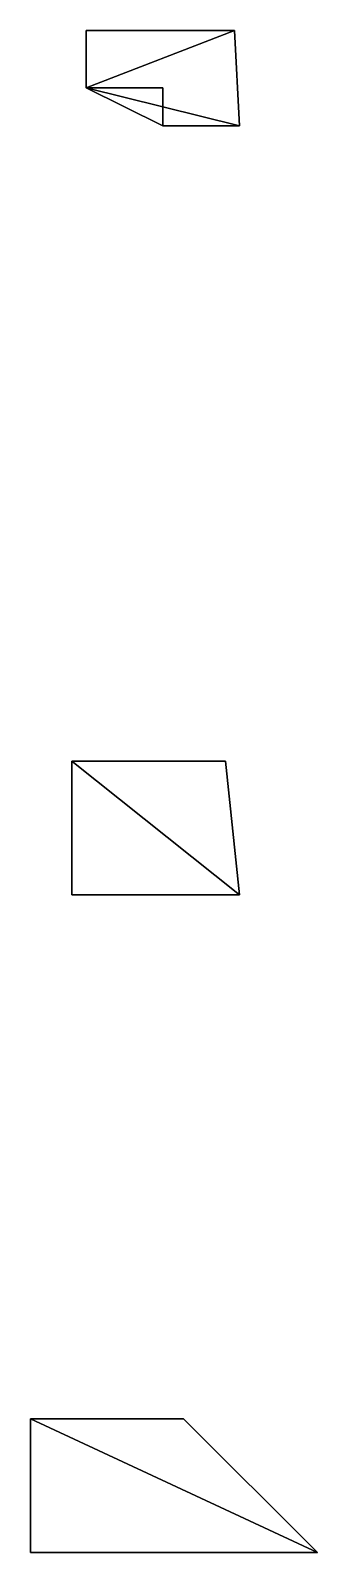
# Model space of a CAD drawing. Header units: metres. Extents: x -116.8 to -20.8, y 38.2 to 78.6.
# Drawn here: x -28.34 to -20.84, y 38.76 to 78.6 of the extents above; entities that cross this region are included whole.
import ezdxf

# ---------------------------------------------------------------- set-up
doc = ezdxf.new("R2010")
doc.units = ezdxf.units.M

msp = doc.modelspace()

# ---------------------------------------------------------------- linework, layer by layer
for points in [[(-26.886, 77.096), (-22.88, 76.096), (-23.011, 78.596)], [(-26.886, 77.096), (-23.011, 78.596), (-26.886, 78.596)], [(-26.886, 77.096, 10), (-22.88, 76.096, 10), (-23.011, 78.596, 10)], [(-26.886, 77.096, 10), (-23.011, 78.596, 10), (-26.886, 78.596, 10)], [(-23.011, 78.596), (-26.886, 78.596), (-26.886, 78.596, 10), (-23.011, 78.596, 10)], [(-26.886, 78.596), (-26.886, 77.096), (-26.886, 77.096, 10), (-26.886, 78.596, 10)], [(-22.88, 76.096), (-23.011, 78.596), (-23.011, 78.596, 10), (-22.88, 76.096, 10)], [(-26.886, 77.096), (-24.886, 77.096), (-24.886, 76.096)], [(-26.886, 77.096), (-24.886, 76.096), (-22.88, 76.096)], [(-26.886, 77.096, 10), (-24.886, 77.096, 10), (-24.886, 76.096, 10)], [(-26.886, 77.096, 10), (-24.886, 76.096, 10), (-22.88, 76.096, 10)], [(-26.886, 77.096), (-24.886, 77.096), (-24.886, 77.096, 10), (-26.886, 77.096, 10)], [(-24.886, 77.096), (-24.886, 76.096), (-24.886, 76.096, 10), (-24.886, 77.096, 10)], [(-24.886, 76.096), (-22.88, 76.096), (-22.88, 76.096, 10), (-24.886, 76.096, 10)], [(-22.88, 55.974), (-23.248, 59.474), (-27.261, 59.474)], [(-22.88, 55.974), (-27.261, 59.474), (-27.261, 55.974)], [(-22.88, 55.974, 10), (-23.248, 59.474, 10), (-27.261, 59.474, 10)], [(-22.88, 55.974, 10), (-27.261, 59.474, 10), (-27.261, 55.974, 10)], [(-23.248, 59.474), (-27.261, 59.474), (-27.261, 59.474, 10), (-23.248, 59.474, 10)], [(-27.261, 59.474), (-27.261, 55.974), (-27.261, 55.974, 10), (-27.261, 59.474, 10)], [(-22.88, 55.974), (-23.248, 59.474), (-23.248, 59.474, 10), (-22.88, 55.974, 10)], [(-27.261, 55.974), (-22.88, 55.974), (-22.88, 55.974, 10), (-27.261, 55.974, 10)], [(-20.841, 38.764), (-24.341, 42.264), (-28.341, 42.264)], [(-20.841, 38.764), (-28.341, 42.264), (-28.341, 38.764)], [(-20.841, 38.764, 10), (-24.341, 42.264, 10), (-28.341, 42.264, 10)], [(-20.841, 38.764, 10), (-28.341, 42.264, 10), (-28.341, 38.764, 10)], [(-24.341, 42.264), (-28.341, 42.264), (-28.341, 42.264, 10), (-24.341, 42.264, 10)], [(-28.341, 42.264), (-28.341, 38.764), (-28.341, 38.764, 10), (-28.341, 42.264, 10)], [(-20.841, 38.764), (-24.341, 42.264), (-24.341, 42.264, 10), (-20.841, 38.764, 10)], [(-28.341, 38.764), (-20.841, 38.764), (-20.841, 38.764, 10), (-28.341, 38.764, 10)]]:
    msp.add_3dface(points)

doc.saveas('drawing.dxf')
